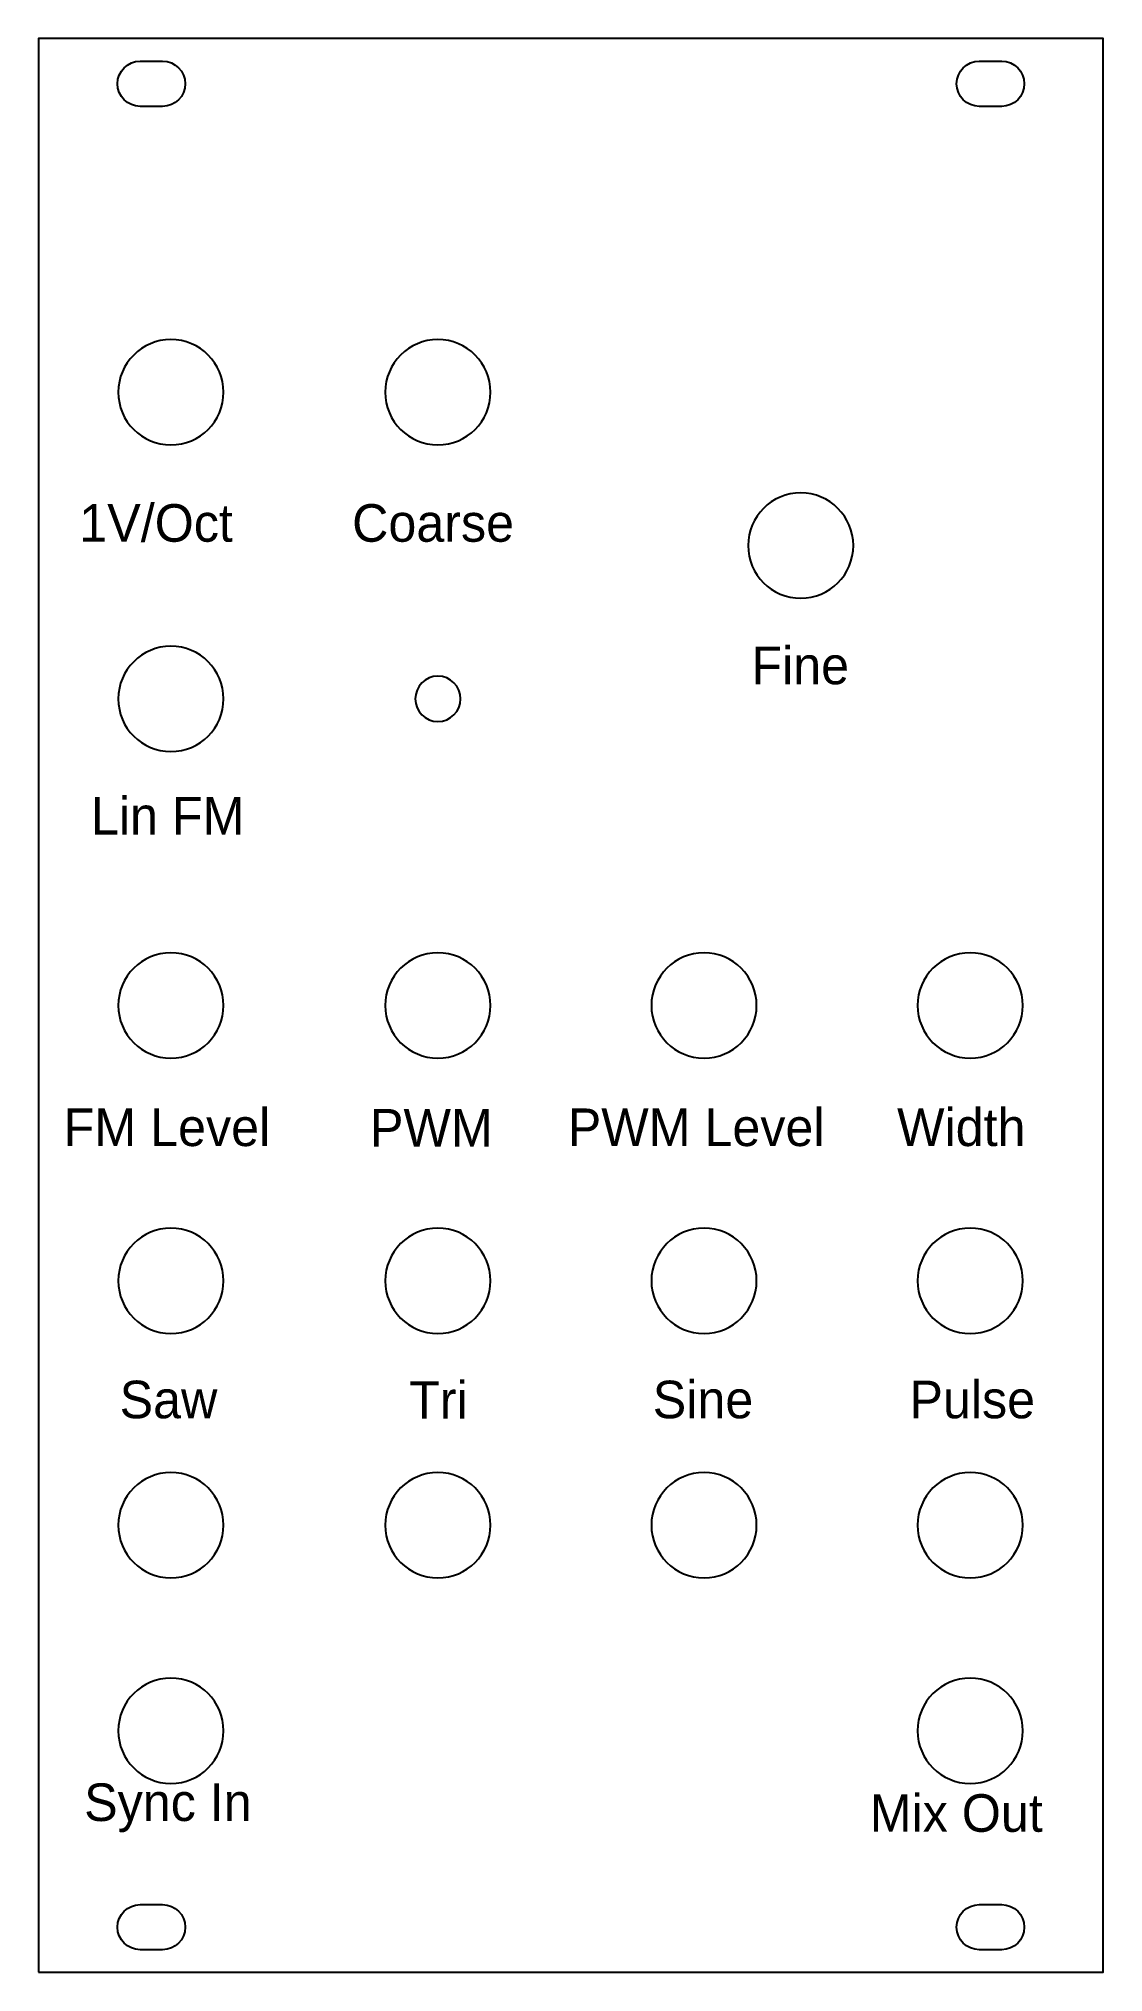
# Model space of a CAD drawing. Extents: x 107 to 178, y 123 to 252.
import ezdxf

# ---------------------------------------------------------------- set-up
doc = ezdxf.new("R2010")
doc.units = 0
doc.layers.get('0').update_dxf_attribs({"linetype": 'CONTINUOUS'})

msp = doc.modelspace()

# ---------------------------------------------------------------- linework, layer by layer
at = {"color": 7}
msp.add_lwpolyline([(107.48, 123.16), (178.28, 123.16), (178.28, 251.66), (107.48, 251.66), (107.48, 123.16)], dxfattribs=at)
for points, knots in [([(114.23, 247.16), (114.23, 247.16), (115.73, 247.16), (115.73, 247.16), (116.56, 247.16), (117.23, 247.83), (117.23, 248.66), (117.23, 249.48), (116.56, 250.16), (115.73, 250.16), (115.73, 250.16), (114.23, 250.16), (114.23, 250.16), (113.41, 250.16), (112.73, 249.48), (112.73, 248.66), (112.73, 247.83), (113.41, 247.16), (114.23, 247.16)], [0, 0, 0, 0, 1, 1, 1, 2, 2, 2, 3, 3, 3, 4, 4, 4, 5, 5, 5, 6, 6, 6, 6]), ([(170.03, 247.16), (170.03, 247.16), (171.53, 247.16), (171.53, 247.16), (172.36, 247.16), (173.03, 247.83), (173.03, 248.66), (173.03, 249.48), (172.36, 250.16), (171.53, 250.16), (171.53, 250.16), (170.03, 250.16), (170.03, 250.16), (169.21, 250.16), (168.53, 249.48), (168.53, 248.66), (168.53, 247.83), (169.21, 247.16), (170.03, 247.16)], [0, 0, 0, 0, 1, 1, 1, 2, 2, 2, 3, 3, 3, 4, 4, 4, 5, 5, 5, 6, 6, 6, 6]), ([(119.78, 228.16), (119.78, 226.22), (118.22, 224.66), (116.28, 224.66), (114.35, 224.66), (112.78, 226.22), (112.78, 228.16), (112.78, 230.09), (114.35, 231.66), (116.28, 231.66), (118.22, 231.66), (119.78, 230.09), (119.78, 228.16), (119.78, 228.16), (119.78, 228.16), (119.78, 228.16)], [0, 0, 0, 0, 1, 1, 1, 2, 2, 2, 3, 3, 3, 4, 4, 4, 5, 5, 5, 5]), ([(137.53, 228.16), (137.53, 226.22), (135.97, 224.66), (134.03, 224.66), (132.1, 224.66), (130.53, 226.22), (130.53, 228.16), (130.53, 230.09), (132.1, 231.66), (134.03, 231.66), (135.97, 231.66), (137.53, 230.09), (137.53, 228.16), (137.53, 228.16), (137.53, 228.16), (137.53, 228.16)], [0, 0, 0, 0, 1, 1, 1, 2, 2, 2, 3, 3, 3, 4, 4, 4, 5, 5, 5, 5]), ([(161.66, 217.97), (161.66, 216.04), (160.09, 214.47), (158.16, 214.47), (156.23, 214.47), (154.66, 216.04), (154.66, 217.97), (154.66, 219.9), (156.23, 221.47), (158.16, 221.47), (160.09, 221.47), (161.66, 219.9), (161.66, 217.97), (161.66, 217.97), (161.66, 217.97), (161.66, 217.97)], [0, 0, 0, 0, 1, 1, 1, 2, 2, 2, 3, 3, 3, 4, 4, 4, 5, 5, 5, 5]), ([(119.78, 207.78), (119.78, 205.85), (118.22, 204.28), (116.28, 204.28), (114.35, 204.28), (112.78, 205.85), (112.78, 207.78), (112.78, 209.71), (114.35, 211.28), (116.28, 211.28), (118.22, 211.28), (119.78, 209.71), (119.78, 207.78), (119.78, 207.78), (119.78, 207.78), (119.78, 207.78)], [0, 0, 0, 0, 1, 1, 1, 2, 2, 2, 3, 3, 3, 4, 4, 4, 5, 5, 5, 5]), ([(135.54, 207.78), (135.54, 206.95), (134.87, 206.28), (134.03, 206.28), (133.2, 206.28), (132.53, 206.95), (132.53, 207.78), (132.53, 208.61), (133.2, 209.29), (134.03, 209.29), (134.87, 209.29), (135.54, 208.61), (135.54, 207.78), (135.54, 207.78), (135.54, 207.78), (135.54, 207.78)], [0, 0, 0, 0, 1, 1, 1, 2, 2, 2, 3, 3, 3, 4, 4, 4, 5, 5, 5, 5]), ([(119.78, 187.41), (119.78, 185.47), (118.22, 183.91), (116.28, 183.91), (114.35, 183.91), (112.78, 185.47), (112.78, 187.41), (112.78, 189.34), (114.35, 190.91), (116.28, 190.91), (118.22, 190.91), (119.78, 189.34), (119.78, 187.41), (119.78, 187.41), (119.78, 187.41), (119.78, 187.41)], [0, 0, 0, 0, 1, 1, 1, 2, 2, 2, 3, 3, 3, 4, 4, 4, 5, 5, 5, 5]), ([(137.53, 187.41), (137.53, 185.47), (135.97, 183.91), (134.03, 183.91), (132.1, 183.91), (130.53, 185.47), (130.53, 187.41), (130.53, 189.34), (132.1, 190.91), (134.03, 190.91), (135.97, 190.91), (137.53, 189.34), (137.53, 187.41), (137.53, 187.41), (137.53, 187.41), (137.53, 187.41)], [0, 0, 0, 0, 1, 1, 1, 2, 2, 2, 3, 3, 3, 4, 4, 4, 5, 5, 5, 5]), ([(155.23, 187.41), (155.23, 185.47), (153.67, 183.91), (151.73, 183.91), (149.8, 183.91), (148.23, 185.47), (148.23, 187.41), (148.23, 189.34), (149.8, 190.91), (151.73, 190.91), (153.67, 190.91), (155.23, 189.34), (155.23, 187.41), (155.23, 187.41), (155.23, 187.41), (155.23, 187.41)], [0, 0, 0, 0, 1, 1, 1, 2, 2, 2, 3, 3, 3, 4, 4, 4, 5, 5, 5, 5]), ([(172.93, 187.41), (172.93, 185.47), (171.37, 183.91), (169.43, 183.91), (167.5, 183.91), (165.93, 185.47), (165.93, 187.41), (165.93, 189.34), (167.5, 190.91), (169.43, 190.91), (171.37, 190.91), (172.93, 189.34), (172.93, 187.41), (172.93, 187.41), (172.93, 187.41), (172.93, 187.41)], [0, 0, 0, 0, 1, 1, 1, 2, 2, 2, 3, 3, 3, 4, 4, 4, 5, 5, 5, 5]), ([(119.78, 169.11), (119.78, 167.18), (118.22, 165.61), (116.28, 165.61), (114.35, 165.61), (112.78, 167.18), (112.78, 169.11), (112.78, 171.04), (114.35, 172.61), (116.28, 172.61), (118.22, 172.61), (119.78, 171.04), (119.78, 169.11), (119.78, 169.11), (119.78, 169.11), (119.78, 169.11)], [0, 0, 0, 0, 1, 1, 1, 2, 2, 2, 3, 3, 3, 4, 4, 4, 5, 5, 5, 5]), ([(137.53, 169.11), (137.53, 167.18), (135.97, 165.61), (134.03, 165.61), (132.1, 165.61), (130.53, 167.18), (130.53, 169.11), (130.53, 171.04), (132.1, 172.61), (134.03, 172.61), (135.97, 172.61), (137.53, 171.04), (137.53, 169.11), (137.53, 169.11), (137.53, 169.11), (137.53, 169.11)], [0, 0, 0, 0, 1, 1, 1, 2, 2, 2, 3, 3, 3, 4, 4, 4, 5, 5, 5, 5]), ([(155.23, 169.11), (155.23, 167.18), (153.67, 165.61), (151.73, 165.61), (149.8, 165.61), (148.23, 167.18), (148.23, 169.11), (148.23, 171.04), (149.8, 172.61), (151.73, 172.61), (153.67, 172.61), (155.23, 171.04), (155.23, 169.11), (155.23, 169.11), (155.23, 169.11), (155.23, 169.11)], [0, 0, 0, 0, 1, 1, 1, 2, 2, 2, 3, 3, 3, 4, 4, 4, 5, 5, 5, 5]), ([(172.93, 169.11), (172.93, 167.18), (171.37, 165.61), (169.43, 165.61), (167.5, 165.61), (165.93, 167.18), (165.93, 169.11), (165.93, 171.04), (167.5, 172.61), (169.43, 172.61), (171.37, 172.61), (172.93, 171.04), (172.93, 169.11), (172.93, 169.11), (172.93, 169.11), (172.93, 169.11)], [0, 0, 0, 0, 1, 1, 1, 2, 2, 2, 3, 3, 3, 4, 4, 4, 5, 5, 5, 5]), ([(119.78, 152.87), (119.78, 150.94), (118.22, 149.37), (116.28, 149.37), (114.35, 149.37), (112.78, 150.94), (112.78, 152.87), (112.78, 154.8), (114.35, 156.37), (116.28, 156.37), (118.22, 156.37), (119.78, 154.8), (119.78, 152.87), (119.78, 152.87), (119.78, 152.87), (119.78, 152.87)], [0, 0, 0, 0, 1, 1, 1, 2, 2, 2, 3, 3, 3, 4, 4, 4, 5, 5, 5, 5]), ([(137.53, 152.87), (137.53, 150.94), (135.97, 149.37), (134.03, 149.37), (132.1, 149.37), (130.53, 150.94), (130.53, 152.87), (130.53, 154.8), (132.1, 156.37), (134.03, 156.37), (135.97, 156.37), (137.53, 154.8), (137.53, 152.87), (137.53, 152.87), (137.53, 152.87), (137.53, 152.87)], [0, 0, 0, 0, 1, 1, 1, 2, 2, 2, 3, 3, 3, 4, 4, 4, 5, 5, 5, 5]), ([(155.23, 152.87), (155.23, 150.94), (153.67, 149.37), (151.73, 149.37), (149.8, 149.37), (148.23, 150.94), (148.23, 152.87), (148.23, 154.8), (149.8, 156.37), (151.73, 156.37), (153.67, 156.37), (155.23, 154.8), (155.23, 152.87), (155.23, 152.87), (155.23, 152.87), (155.23, 152.87)], [0, 0, 0, 0, 1, 1, 1, 2, 2, 2, 3, 3, 3, 4, 4, 4, 5, 5, 5, 5]), ([(172.93, 152.87), (172.93, 150.94), (171.37, 149.37), (169.43, 149.37), (167.5, 149.37), (165.93, 150.94), (165.93, 152.87), (165.93, 154.8), (167.5, 156.37), (169.43, 156.37), (171.37, 156.37), (172.93, 154.8), (172.93, 152.87), (172.93, 152.87), (172.93, 152.87), (172.93, 152.87)], [0, 0, 0, 0, 1, 1, 1, 2, 2, 2, 3, 3, 3, 4, 4, 4, 5, 5, 5, 5]), ([(119.78, 139.21), (119.78, 137.28), (118.22, 135.71), (116.28, 135.71), (114.35, 135.71), (112.78, 137.28), (112.78, 139.21), (112.78, 141.14), (114.35, 142.71), (116.28, 142.71), (118.22, 142.71), (119.78, 141.14), (119.78, 139.21), (119.78, 139.21), (119.78, 139.21), (119.78, 139.21)], [0, 0, 0, 0, 1, 1, 1, 2, 2, 2, 3, 3, 3, 4, 4, 4, 5, 5, 5, 5]), ([(172.93, 139.21), (172.93, 137.28), (171.37, 135.71), (169.43, 135.71), (167.5, 135.71), (165.93, 137.28), (165.93, 139.21), (165.93, 141.14), (167.5, 142.71), (169.43, 142.71), (171.37, 142.71), (172.93, 141.14), (172.93, 139.21), (172.93, 139.21), (172.93, 139.21), (172.93, 139.21)], [0, 0, 0, 0, 1, 1, 1, 2, 2, 2, 3, 3, 3, 4, 4, 4, 5, 5, 5, 5]), ([(114.23, 124.66), (114.23, 124.66), (115.73, 124.66), (115.73, 124.66), (116.56, 124.66), (117.23, 125.33), (117.23, 126.16), (117.23, 126.98), (116.56, 127.66), (115.73, 127.66), (115.73, 127.66), (114.23, 127.66), (114.23, 127.66), (113.41, 127.66), (112.73, 126.98), (112.73, 126.16), (112.73, 125.33), (113.41, 124.66), (114.23, 124.66)], [0, 0, 0, 0, 1, 1, 1, 2, 2, 2, 3, 3, 3, 4, 4, 4, 5, 5, 5, 6, 6, 6, 6]), ([(170.03, 124.66), (170.03, 124.66), (171.53, 124.66), (171.53, 124.66), (172.36, 124.66), (173.03, 125.33), (173.03, 126.16), (173.03, 126.98), (172.36, 127.66), (171.53, 127.66), (171.53, 127.66), (170.03, 127.66), (170.03, 127.66), (169.21, 127.66), (168.53, 126.98), (168.53, 126.16), (168.53, 125.33), (169.21, 124.66), (170.03, 124.66)], [0, 0, 0, 0, 1, 1, 1, 2, 2, 2, 3, 3, 3, 4, 4, 4, 5, 5, 5, 6, 6, 6, 6])]:
    msp.add_open_spline(points, degree=3, knots=knots, dxfattribs=at)

# ---------------------------------------------------------------- texts
at = {"color": 7, "char_height": 2.4977, "attachment_point": 7}
for s, insert in [('\\fFutura Medium|b0|i0|c0|p34;\\W1;1V/Oct', (110.19, 218.19)), ('\\fFutura Medium|b0|i0|c0|p34;\\W1;Coarse', (128.33, 218.19)), ('\\fFutura Medium|b0|i0|c0|p34;\\W1;Fine', (154.88, 208.72)), ('\\fFutura Medium|b0|i0|c0|p34;\\W1;Lin FM', (110.96, 198.77)), ('\\fFutura Medium|b0|i0|c0|p34;\\W1;FM Level', (109.15, 178.03)), ('\\fFutura Medium|b0|i0|c0|p34;\\W1;PWM', (129.52, 178.03)), ('\\fFutura Medium|b0|i0|c0|p34;\\W1;PWM Level', (142.67, 178.03)), ('\\fFutura Medium|b0|i0|c0|p34;\\W1;Width', (164.57, 178.03)), ('\\fFutura Medium|b0|i0|c0|p34;\\W1;Saw', (112.87, 159.94)), ('\\fFutura Medium|b0|i0|c0|p34;\\W1;Tri', (132.12, 159.94)), ('\\fFutura Medium|b0|i0|c0|p34;\\W1;Sine', (148.32, 159.94)), ('\\fFutura Medium|b0|i0|c0|p34;\\W1;Pulse', (165.39, 159.94)), ('\\fFutura Medium|b0|i0|c0|p34;\\W1;Sync In', (110.51, 132.46)), ('\\fFutura Medium|b0|i0|c0|p34;\\W1;Mix Out', (162.75, 132.46))]:
    msp.add_mtext(s, dxfattribs=dict(at, insert=insert))

doc.saveas('drawing.dxf')
